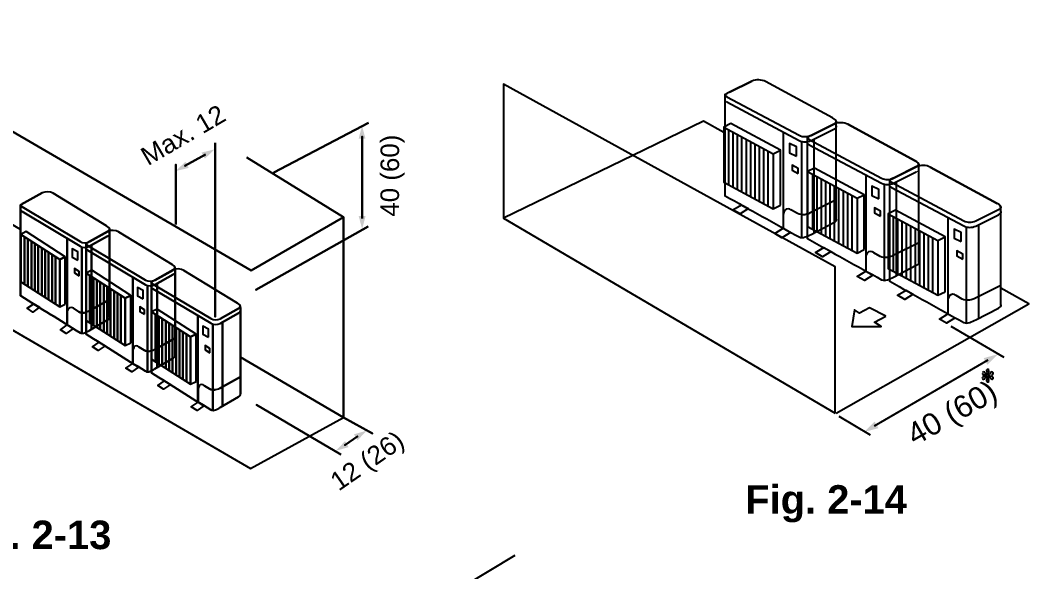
# Model space of a CAD drawing. Header units: inches. Extents: x -22 to 145, y -20 to 61.
# Drawn here: x 57.702 to 61.215, y 21.062 to 22.986 of the extents above; entities that cross this region are included whole.
import ezdxf

# ---------------------------------------------------------------- set-up
doc = ezdxf.new("R2010")
doc.units = ezdxf.units.IN
doc.header["$MEASUREMENT"] = 0
for name, color, linetype in [('M-DET-MEDIUM', 3, 'Continuous'), ('M-DET-THIN', 9, 'Continuous'), ('M-DET-TXT', 2, 'Continuous'), ('M-DET-WIDE', 255, 'Continuous')]:
    doc.layers.add(name, color=color, linetype=linetype)
doc.layers.add('PDF_Geometry', color=7, linetype='Continuous', true_color=0x231f20)
doc.layers.add('PDF_Solid Fills', color=7, linetype='Continuous', true_color=0xffffff)
doc.styles.add('PDF Arial', font='arial.ttf')
doc.styles.add('PDF Arial Bold', font='arialbd.ttf')

msp = doc.modelspace()

# ---------------------------------------------------------------- hatches: boundary and pattern name
at = {"layer": 'M-DET-TXT'}
h = msp.add_hatch(color=256, dxfattribs=at)
h.paths.add_polyline_path([(61.08404, 21.74988, 0.0186594), (61.08536, 21.74999)], flags=0)
h.paths.add_polyline_path([(61.073, 21.74774), (61.073, 21.74837)], flags=0)
h.paths.add_polyline_path([(61.07175, 21.74859), (61.07175, 21.74774)], flags=0)
h.paths.add_polyline_path([(61.05442, 21.7581, 0.2163967), (61.05317, 21.75521)], flags=0)
h.paths.add_polyline_path([(61.07175, 21.74549), (61.07175, 21.74487)], flags=0)
h.paths.add_polyline_path([(61.073, 21.74459), (61.073, 21.74549)], flags=0)
h.paths.add_polyline_path([(61.08404, 21.74988, 0.1047354), (61.07368, 21.74653)], flags=0)
at = {"layer": 'M-DET-WIDE'}
h = msp.add_hatch(color=256, dxfattribs=at)
h.paths.add_polyline_path([(60.53179, 22.64501), (60.29793, 22.77205)], flags=0)
h.paths.add_polyline_path([(60.25085, 22.77357), (60.17262, 22.73469)], flags=0)
h.paths.add_polyline_path([(60.15794, 22.72659), (60.15661, 22.72659), (60.15661, 22.37369), (60.15751, 22.37369)], flags=0)
h.paths.add_polyline_path([(60.15751, 22.37369, 0.0020641), (60.41558, 22.23013)], flags=0)
h.paths.add_polyline_path([(60.45676, 22.23914), (60.53617, 22.28038)], flags=0)
h = msp.add_hatch(color=256, dxfattribs=at)
h.paths.add_polyline_path([(60.8189, 22.49574), (60.58506, 22.6228)], flags=0)
h.paths.add_polyline_path([(60.53797, 22.62431), (60.45975, 22.58542)], flags=0)
h.paths.add_polyline_path([(60.44507, 22.57732), (60.44374, 22.57732), (60.44374, 22.22442), (60.44464, 22.22442)], flags=0)
h.paths.add_polyline_path([(60.44464, 22.22442, 0.0020641), (60.70271, 22.08087)], flags=0)
h.paths.add_polyline_path([(60.74387, 22.08989), (60.82331, 22.13112)], flags=0)
h = msp.add_hatch(color=256, dxfattribs=at)
h.paths.add_polyline_path([(61.10529, 22.34673), (60.87144, 22.47378)], flags=0)
h.paths.add_polyline_path([(60.82436, 22.47528), (60.74612, 22.43641)], flags=0)
h.paths.add_polyline_path([(60.73146, 22.42831), (60.73012, 22.42831), (60.73012, 22.07541), (60.73101, 22.07541)], flags=0)
h.paths.add_polyline_path([(60.73101, 22.07541, 0.0020641), (60.9891, 21.93185)], flags=0)
h.paths.add_polyline_path([(61.03025, 21.94087), (61.10967, 21.9821)], flags=0)
h = msp.add_hatch(color=256, dxfattribs=at)
h.paths.add_polyline_path([(58.00305, 22.26831), (57.81632, 22.38229)], flags=0)
h.paths.add_polyline_path([(57.77873, 22.38366), (57.71627, 22.34877)], flags=0)
h.paths.add_polyline_path([(57.70455, 22.3415), (57.70348, 22.3415), (57.70348, 22.02486), (57.7042, 22.02486)], flags=0)
h.paths.add_polyline_path([(57.7042, 22.02486, 0.0022083), (57.91027, 21.89607)], flags=0)
h.paths.add_polyline_path([(57.94316, 21.90416), (58.00656, 21.94114)], flags=0)
h = msp.add_hatch(color=256, dxfattribs=at)
h.paths.add_polyline_path([(58.231, 22.13404), (58.04428, 22.24804)], flags=0)
h.paths.add_polyline_path([(58.00668, 22.24941), (57.94421, 22.21452)], flags=0)
h.paths.add_polyline_path([(57.93249, 22.20725), (57.93143, 22.20725), (57.93143, 21.89061), (57.93216, 21.89061)], flags=0)
h.paths.add_polyline_path([(57.93216, 21.89061, 0.0021856), (58.13823, 21.76182)], flags=0)
h.paths.add_polyline_path([(58.1711, 21.76991), (58.23452, 21.80689)], flags=0)
h = msp.add_hatch(color=256, dxfattribs=at)
h.paths.add_polyline_path([(58.45856, 21.99941), (58.27184, 22.11339)], flags=0)
h.paths.add_polyline_path([(58.23424, 22.11475), (58.17178, 22.07986)], flags=0)
h.paths.add_polyline_path([(58.16006, 22.0726), (58.15899, 22.0726), (58.15899, 21.75597), (58.1597, 21.75597)], flags=0)
h.paths.add_polyline_path([(58.1597, 21.75597, 0.0022217), (58.36578, 21.62717)], flags=0)
h.paths.add_polyline_path([(58.39866, 21.63525), (58.46207, 21.67225)], flags=0)
at = {"layer": 'PDF_Solid Fills'}
h = msp.add_hatch(color=256, dxfattribs=at)
h.paths.add_polyline_path([(58.00305, 22.26831), (57.81632, 22.38229)], flags=0)
h.paths.add_polyline_path([(57.77873, 22.38366), (57.71627, 22.34877)], flags=0)
h.paths.add_polyline_path([(57.70455, 22.3415), (57.70348, 22.3415), (57.70348, 22.02486), (57.7042, 22.02486)], flags=0)
h.paths.add_polyline_path([(57.7042, 22.02486, 0.0022083), (57.91027, 21.89607)], flags=0)
h.paths.add_polyline_path([(57.94316, 21.90416), (58.00656, 21.94114)], flags=0)
h = msp.add_hatch(color=256, dxfattribs=at)
h.paths.add_polyline_path([(58.231, 22.13404), (58.04428, 22.24804)], flags=0)
h.paths.add_polyline_path([(58.00668, 22.24941), (57.94421, 22.21452)], flags=0)
h.paths.add_polyline_path([(57.93249, 22.20725), (57.93143, 22.20725), (57.93143, 21.89061), (57.93216, 21.89061)], flags=0)
h.paths.add_polyline_path([(57.93216, 21.89061, 0.0021856), (58.13823, 21.76182)], flags=0)
h.paths.add_polyline_path([(58.1711, 21.76991), (58.23452, 21.80689)], flags=0)
h = msp.add_hatch(color=256, dxfattribs=at)
h.paths.add_polyline_path([(58.45856, 21.99941), (58.27184, 22.11339)], flags=0)
h.paths.add_polyline_path([(58.23424, 22.11475), (58.17178, 22.07986)], flags=0)
h.paths.add_polyline_path([(58.16006, 22.0726), (58.15899, 22.0726), (58.15899, 21.75597), (58.1597, 21.75597)], flags=0)
h.paths.add_polyline_path([(58.1597, 21.75597, 0.0022217), (58.36578, 21.62717)], flags=0)
h.paths.add_polyline_path([(58.39866, 21.63525), (58.46207, 21.67225)], flags=0)

# ---------------------------------------------------------------- linework, layer by layer
at = {"layer": 'M-DET-MEDIUM', "color": 3}
for p, q in [((56.38291, 22.65846), (58.50461, 21.42261)), ((58.50461, 21.42261), (58.82868, 21.60086))]:
    msp.add_line(p, q, dxfattribs=at)
at = {"layer": 'M-DET-MEDIUM'}
for points in [[(58.46888, 21.81044), (58.82868, 21.60086), (58.82868, 22.29936), (58.50674, 22.11289), (57.00781, 22.98597), (58.50674, 22.11289), (58.82868, 22.29936), (58.82868, 21.60086)], [(58.49188, 22.5071), (58.82868, 22.29936)], [(57.85909, 21.996), (57.85909, 22.16121), (57.72306, 22.24866), (57.70363, 22.23893), (57.70363, 22.07374), (57.83966, 21.98629)], [(57.85909, 21.996), (57.85909, 22.16121), (57.72306, 22.24866), (57.70363, 22.23893), (57.70363, 22.07374), (57.83966, 21.98629)], [(57.83966, 21.98629), (57.83966, 22.15149), (57.70363, 22.23893), (57.83966, 22.15149)], [(57.71678, 22.0661), (57.71678, 22.23079)], [(57.72877, 22.05835), (57.72877, 22.22304)], [(57.74078, 22.0506), (57.74078, 22.21531)], [(57.75281, 22.04285), (57.75281, 22.20756)], [(57.76482, 22.0351), (57.76482, 22.19979)], [(57.77682, 22.02735), (57.77682, 22.19206)], [(57.78882, 22.0196), (57.78882, 22.18432)], [(57.80085, 22.01186), (57.80085, 22.17657)], [(57.81285, 22.00413), (57.81285, 22.16882)], [(57.82486, 21.99636), (57.82486, 22.16106)], [(57.85909, 22.16121), (57.83966, 22.15149)], [(58.08705, 21.86128), (58.08705, 22.02649), (57.95102, 22.11393), (57.9316, 22.10422), (57.9316, 21.93903), (58.06761, 21.85157)], [(58.08705, 21.86128), (58.08705, 22.02649), (57.95102, 22.11393), (57.9316, 22.10422), (57.9316, 21.93903), (58.06761, 21.85157)], [(58.06761, 21.85157), (58.06761, 22.01678), (57.9316, 22.10422), (58.06761, 22.01678)], [(57.94473, 21.93138), (57.94473, 22.09609)], [(57.95674, 21.92363), (57.95674, 22.08834)], [(57.96874, 21.91588), (57.96874, 22.08059)], [(57.98078, 21.90813), (57.98078, 22.07284)], [(57.99278, 21.90038), (57.99278, 22.06509)], [(58.00478, 21.89264), (58.00478, 22.05734)], [(58.01678, 21.88489), (58.01678, 22.04961)], [(58.02882, 21.87716), (58.02882, 22.04185)], [(58.04081, 21.86941), (58.04081, 22.0341)], [(58.05282, 21.86166), (58.05282, 22.02635)], [(58.08705, 22.02649), (58.06761, 22.01678)], [(58.31514, 21.72591), (58.31514, 21.89111), (58.1791, 21.97856), (58.15967, 21.96885), (58.15967, 21.80366), (58.2957, 21.71621)], [(58.31514, 21.72591), (58.31514, 21.89111), (58.1791, 21.97856), (58.15967, 21.96885), (58.15967, 21.80366), (58.2957, 21.71621)], [(58.2957, 21.71621), (58.2957, 21.88141), (58.15967, 21.96885), (58.2957, 21.88141)], [(58.17281, 21.796), (58.17281, 21.96071)], [(58.18482, 21.78825), (58.18482, 21.95296)], [(58.19682, 21.7805), (58.19682, 21.94521)], [(58.20884, 21.77275), (58.20884, 21.93746)], [(58.22086, 21.765), (58.22086, 21.92971)], [(58.23286, 21.75727), (58.23286, 21.92196)], [(58.24488, 21.74952), (58.24488, 21.91422)], [(58.25688, 21.74177), (58.25688, 21.90647)], [(58.26889, 21.73403), (58.26889, 21.89872)], [(58.28091, 21.72627), (58.28091, 21.89097)], [(58.31514, 21.89111), (58.2957, 21.88141)]]:
    msp.add_lwpolyline(points, close=True, dxfattribs=at)
at = {"layer": 'M-DET-MEDIUM', "color": 3}
for points in [[(56.76843, 22.8009), (56.70698, 22.8367), (56.38291, 22.65846), (58.50461, 21.42261), (58.82868, 21.60086), (58.46888, 21.81044)], [(60.15239, 22.59405), (60.08171, 22.63376), (59.83633, 22.51431), (59.38576, 22.29499)], [(60.15239, 22.61269), (60.32535, 22.51974), (60.32535, 22.3286)], [(60.16908, 22.60406), (60.16908, 22.41349)], [(60.18435, 22.59581), (60.18435, 22.40526)], [(60.19962, 22.58759), (60.19962, 22.39702)], [(60.2149, 22.57935), (60.2149, 22.38878)], [(60.23018, 22.5711), (60.23018, 22.38055)], [(60.24544, 22.56287), (60.24544, 22.37231)], [(60.26072, 22.55464), (60.26072, 22.36407)], [(60.27599, 22.54642), (60.27599, 22.35585)], [(60.29125, 22.53819), (60.29125, 22.3476)], [(60.30653, 22.52991), (60.30653, 22.33937)], [(60.32533, 22.51976), (60.35006, 22.53217)], [(60.44451, 22.45791), (60.61747, 22.36498), (60.61747, 22.17384)], [(60.46121, 22.44928), (60.46121, 22.25873)], [(60.47647, 22.44105), (60.47647, 22.25049)], [(60.49175, 22.43282), (60.49175, 22.24226)], [(60.50703, 22.42459), (60.50703, 22.23402)], [(60.52231, 22.41634), (60.52231, 22.22578)], [(60.53758, 22.4081), (60.53758, 22.21755)], [(60.55286, 22.39988), (60.55286, 22.20931)], [(60.56812, 22.39164), (60.56812, 22.20109)], [(60.58339, 22.38341), (60.58339, 22.19284)], [(57.70348, 22.25626), (57.53384, 22.35507)], [(60.59864, 22.37514), (60.59864, 22.1846)], [(60.61747, 22.36499), (60.64218, 22.37741)], [(60.72589, 22.31082), (60.89885, 22.21788), (60.89885, 22.02674)], [(60.7426, 22.3022), (60.7426, 22.11163)], [(60.75783, 22.29395), (60.75783, 22.10339)], [(60.77311, 22.28573), (60.77311, 22.09516)], [(60.7884, 22.27749), (60.7884, 22.08692)], [(60.80368, 22.26924), (60.80368, 22.07869)], [(60.81896, 22.26101), (60.81896, 22.07045)], [(60.83422, 22.25278), (60.83422, 22.06221)], [(60.8495, 22.24455), (60.8495, 22.05399)], [(60.86475, 22.23631), (60.86475, 22.04574)], [(60.88003, 22.22805), (60.88003, 22.03751)], [(60.89885, 22.21789), (60.92356, 22.23031)], [(60.54437, 21.61512), (61.21532, 21.99687), (61.11819, 22.05143)], [(59.42498, 21.11892), (59.24961, 21.01371), (59.24961, 20.79145), (58.60383, 20.43583)]]:
    msp.add_lwpolyline(points, dxfattribs=at)
for points in [[(60.54103, 21.61512), (60.54083, 22.12587), (59.38576, 22.76274), (59.38576, 22.29499)], [(60.35006, 22.34102), (60.35006, 22.53217), (60.17708, 22.62509), (60.15239, 22.61269), (60.15239, 22.42155), (60.32533, 22.32859)], [(60.64218, 22.18624), (60.64218, 22.37739), (60.46921, 22.47032), (60.44451, 22.45791), (60.44451, 22.26677), (60.61747, 22.17382)], [(60.92356, 22.03916), (60.92356, 22.23031), (60.7506, 22.32323), (60.72589, 22.31082), (60.72589, 22.11969), (60.89885, 22.02673)]]:
    msp.add_lwpolyline(points, close=True, dxfattribs=at)
at = {"layer": 'M-DET-THIN', "color": 9}
for points in [[(60.16321, 22.7008), (60.41558, 22.56657)], [(60.35986, 22.59687), (60.35986, 22.26212)], [(60.45676, 22.56638), (60.53617, 22.60584)], [(60.42403, 22.56307), (60.42403, 22.22832)], [(60.46642, 22.57082), (60.46642, 22.24574)], [(60.45033, 22.55153), (60.70271, 22.41731)], [(60.74387, 22.41712), (60.82331, 22.45659)], [(60.64699, 22.4476), (60.64699, 22.11285)], [(60.75354, 22.42156), (60.75354, 22.09648)], [(60.71115, 22.41381), (60.71115, 22.07906)], [(60.73671, 22.40252), (60.9891, 22.26831)], [(60.54469, 22.35912), (60.45337, 22.31363)], [(60.93336, 22.29859), (60.93336, 21.96384)], [(61.03025, 22.2681), (61.10967, 22.30757)], [(60.99754, 22.26481), (60.99754, 21.93005)], [(61.03993, 22.27255), (61.03993, 21.94748)], [(60.83181, 22.20985), (60.7405, 22.16437)], [(60.64701, 22.15932), (60.64701, 22.11209)], [(61.11819, 22.06082), (61.02686, 22.01537)], [(60.93337, 22.01031), (60.93337, 21.96309)]]:
    msp.add_lwpolyline(points, dxfattribs=at)
for points in [[(60.40589, 22.51201), (60.40589, 22.5442), (60.38124, 22.55589), (60.38124, 22.5237)], [(60.41172, 22.4513), (60.41172, 22.46871), (60.39106, 22.48032), (60.39106, 22.46291)], [(60.69301, 22.36276), (60.69301, 22.39495), (60.66836, 22.40663), (60.66836, 22.37442)], [(60.69885, 22.30203), (60.69885, 22.31945), (60.67819, 22.33106), (60.67819, 22.31364)], [(60.9794, 22.21374), (60.9794, 22.24592), (60.95474, 22.25762), (60.95474, 22.22542)], [(60.98522, 22.15302), (60.98522, 22.17044), (60.96456, 22.18205), (60.96456, 22.16463)], [(60.71774, 21.95382), (60.6601, 21.98321), (60.62589, 21.96452), (60.60769, 21.97571), (60.59849, 21.91826), (60.70122, 21.91826), (60.67787, 21.9326)]]:
    msp.add_lwpolyline(points, close=True, dxfattribs=at)
at = {"layer": 'M-DET-THIN'}
for points in [[(57.91027, 22.19793), (57.70875, 22.31836)], [(57.86577, 21.92477), (57.86577, 22.22511)], [(58.00656, 22.23317), (57.94316, 22.19775)], [(57.90252, 22.14897), (57.90252, 22.17786), (57.88285, 22.18835), (57.88285, 22.15946)], [(57.90252, 22.14897), (57.90252, 22.17786), (57.88285, 22.18835), (57.88285, 22.15946)], [(57.91702, 21.89445), (57.91702, 22.19479)], [(58.13823, 22.06368), (57.9367, 22.18411)], [(57.95086, 21.91007), (57.95086, 22.20174)], [(57.90718, 22.0945), (57.90718, 22.11013), (57.89068, 22.12054), (57.89068, 22.10492)], [(57.90718, 22.0945), (57.90718, 22.11013), (57.89068, 22.12054), (57.89068, 22.10492)], [(58.09373, 21.7905), (58.09373, 22.09085)], [(58.23452, 22.09892), (58.1711, 22.0635)], [(58.17882, 21.77584), (58.17882, 22.06749)], [(58.13048, 22.01472), (58.13048, 22.04361), (58.1108, 22.0541), (58.1108, 22.02521)], [(58.13048, 22.01472), (58.13048, 22.04361), (58.1108, 22.0541), (58.1108, 22.02521)], [(58.14498, 21.76021), (58.14498, 22.06054)], [(58.36578, 21.92903), (58.16427, 22.04946)], [(57.94045, 21.97099), (58.01336, 22.01178)], [(57.88836, 21.98017), (57.90573, 21.96906)], [(58.13513, 21.96025), (58.13513, 21.97588), (58.11863, 21.98629), (58.11863, 21.97067)], [(58.46207, 21.96427), (58.39866, 21.92886)], [(58.32128, 21.95562), (58.32128, 21.65586)], [(58.37253, 21.62554), (58.37253, 21.92589)], [(58.40638, 21.64117), (58.40638, 21.93284)], [(58.35803, 21.88007), (58.35803, 21.90897), (58.33836, 21.91945), (58.33836, 21.89056)], [(58.35803, 21.88007), (58.35803, 21.90897), (58.33836, 21.91945), (58.33836, 21.89056)], [(58.16841, 21.83674), (58.24132, 21.87753)], [(58.11632, 21.84591), (58.13368, 21.83481)], [(58.3627, 21.8256), (58.3627, 21.84122), (58.3462, 21.85164), (58.3462, 21.83602)], [(58.39596, 21.7021), (58.46888, 21.74289)], [(58.32131, 21.65517), (58.32131, 21.69757)], [(58.34388, 21.71127), (58.36124, 21.70017)]]:
    msp.add_lwpolyline(points, close=True, dxfattribs=at)
at = {"layer": 'M-DET-THIN', "color": 9}
for points in [[(60.43489, 22.30763, -0.131314), (60.4099, 22.31149), (60.38814, 22.32385)], [(60.72203, 22.15837, -0.1311767), (60.69703, 22.16223), (60.67528, 22.1746)], [(61.00839, 22.00934, -0.1304766), (60.9834, 22.01321), (60.96165, 22.02559)]]:
    msp.add_lwpolyline(points, format="xyb", dxfattribs=at)
at = {"layer": 'M-DET-THIN'}
for points in [[(57.90573, 21.96906, 0.1446602), (57.9257, 21.96559, -0.1446602)], [(58.13368, 21.83481, 0.1452455), (58.15366, 21.83134, -0.1452455)], [(58.36124, 21.70017, 0.1452455), (58.38121, 21.6967, -0.1452455)]]:
    msp.add_lwpolyline(points, format="xyb", close=True, dxfattribs=at)
at = {"layer": 'M-DET-THIN', "color": 9}
for points in [[(60.53617, 22.60584), (60.54417, 22.60937), (60.54758, 22.61385), (60.54469, 22.61831)], [(60.41558, 22.56657), (60.42811, 22.55985), (60.44339, 22.56051), (60.45676, 22.56638)], [(60.44464, 22.55603), (60.44539, 22.5547), (60.44719, 22.55321), (60.45033, 22.55153)], [(60.70271, 22.41731), (60.71524, 22.41059), (60.7305, 22.41124), (60.74387, 22.41712)], [(60.73101, 22.40703), (60.73176, 22.40569), (60.73358, 22.4042), (60.73671, 22.40252)], [(60.36968, 22.32696), (60.36136, 22.32327), (60.35987, 22.30859), (60.35987, 22.30859)], [(60.38814, 22.32385), (60.38814, 22.32385), (60.38054, 22.33181), (60.36968, 22.32696)], [(60.45337, 22.31363), (60.45337, 22.31363), (60.44358, 22.30859), (60.43489, 22.30763)], [(61.10967, 22.30757), (61.11768, 22.3111), (61.12108, 22.31557), (61.11819, 22.32003)], [(60.9891, 22.26831), (61.00162, 22.26159), (61.01689, 22.26223), (61.03025, 22.2681)], [(60.65681, 22.1777), (60.64849, 22.17401), (60.64701, 22.15932), (60.64701, 22.15932)], [(60.67528, 22.1746), (60.67528, 22.1746), (60.66767, 22.18255), (60.65681, 22.1777)], [(60.7405, 22.16437), (60.7405, 22.16437), (60.73072, 22.15932), (60.72203, 22.15837)], [(60.96165, 22.02559), (60.96165, 22.02559), (60.95406, 22.03353), (60.94317, 22.02869)], [(60.94317, 22.02869), (60.93487, 22.02501), (60.93337, 22.01031), (60.93337, 22.01031)], [(61.02686, 22.01537), (61.02686, 22.01537), (61.0171, 22.01031), (61.00839, 22.00934)]]:
    msp.add_open_spline(points, degree=3, dxfattribs=at)
at = {"layer": 'M-DET-THIN'}
for points in [[(57.7042, 22.32241), (57.70478, 22.3212), (57.70624, 22.31986), (57.70875, 22.31836)], [(57.7042, 22.32241), (57.70478, 22.3212), (57.70624, 22.31986), (57.70875, 22.31836)], [(58.00656, 22.23317), (58.01295, 22.23632), (58.01567, 22.24035), (58.01336, 22.24435)], [(57.91027, 22.19793), (57.92028, 22.19191), (57.93248, 22.19247), (57.94316, 22.19775)], [(57.93216, 22.18816), (57.93275, 22.18693), (57.9342, 22.18561), (57.9367, 22.18411)], [(58.23452, 22.09892), (58.24089, 22.10207), (58.24363, 22.1061), (58.24132, 22.1101)], [(58.23452, 22.09892), (58.24089, 22.10207), (58.24363, 22.1061), (58.24132, 22.1101)], [(58.13823, 22.06368), (58.14823, 22.05766), (58.16043, 22.05822), (58.1711, 22.0635)], [(58.1597, 22.0535), (58.1603, 22.05229), (58.16175, 22.05097), (58.16427, 22.04946)], [(57.87361, 21.98295), (57.86698, 21.97963), (57.8658, 21.96646), (57.8658, 21.96646)], [(57.88836, 21.98017), (57.88836, 21.98017), (57.8823, 21.98729), (57.87361, 21.98295)], [(57.88836, 21.98017), (57.88836, 21.98017), (57.8823, 21.98729), (57.87361, 21.98295)], [(57.94045, 21.97099), (57.94045, 21.97099), (57.93264, 21.96646), (57.9257, 21.96559)], [(58.46207, 21.96427), (58.46846, 21.96743), (58.47118, 21.97145), (58.46888, 21.97546)], [(58.36578, 21.92903), (58.3758, 21.923), (58.38798, 21.92357), (58.39866, 21.92886)], [(58.36578, 21.92903), (58.3758, 21.923), (58.38798, 21.92357), (58.39866, 21.92886)], [(58.10157, 21.8487), (58.09492, 21.84538), (58.09375, 21.83221), (58.09375, 21.83221)], [(58.10157, 21.8487), (58.09492, 21.84538), (58.09375, 21.83221), (58.09375, 21.83221)], [(58.11632, 21.84591), (58.11632, 21.84591), (58.11025, 21.85304), (58.10157, 21.8487)], [(58.11632, 21.84591), (58.11632, 21.84591), (58.11025, 21.85304), (58.10157, 21.8487)], [(58.16841, 21.83674), (58.16841, 21.83674), (58.1606, 21.83221), (58.15366, 21.83134)], [(58.32913, 21.71406), (58.32249, 21.71074), (58.32131, 21.69757), (58.32131, 21.69757)], [(58.32913, 21.71406), (58.32249, 21.71074), (58.32131, 21.69757), (58.32131, 21.69757)], [(58.34388, 21.71127), (58.34388, 21.71127), (58.33781, 21.71841), (58.32913, 21.71406)], [(58.39596, 21.7021), (58.39596, 21.7021), (58.38816, 21.69757), (58.38121, 21.6967)], [(58.39596, 21.7021), (58.39596, 21.7021), (58.38816, 21.69757), (58.38121, 21.6967)]]:
    msp.add_open_spline(points, degree=3, dxfattribs=at)
at = {"layer": 'M-DET-TXT'}
for points in [[(58.91491, 22.62804), (58.58563, 22.45502)], [(58.38077, 22.55832), (58.38077, 21.95154)], [(58.89291, 22.29471), (58.89291, 22.5806)], [(58.34692, 22.51752), (58.27574, 22.47759)], [(58.24449, 22.27304), (58.24449, 22.48279)], [(58.91374, 22.26693), (58.52313, 22.04529)], [(58.81827, 21.47181), (58.52545, 21.64484)], [(58.82868, 21.60086), (58.92938, 21.54443)], [(58.87785, 21.53567), (58.83271, 21.50354)]]:
    msp.add_lwpolyline(points, close=True, dxfattribs=at)
for points in [[(61.12901, 21.80999), (60.94496, 21.91826)], [(61.07237, 21.80037), (60.67679, 21.5706)], [(60.66346, 21.53932), (60.55519, 21.60428)]]:
    msp.add_lwpolyline(points, dxfattribs=at)
for points in [[(61.05317, 21.75521), (61.05317, 21.75402), (61.05361, 21.75299), (61.05447, 21.75212)], [(61.05746, 21.75928), (61.05626, 21.75928), (61.05525, 21.75889), (61.05442, 21.7581)], [(61.05447, 21.75212), (61.05533, 21.75126), (61.05658, 21.75062), (61.05824, 21.7502)], [(61.06401, 21.75457), (61.06143, 21.7577), (61.05924, 21.75928), (61.05746, 21.75928)], [(61.05824, 21.7502), (61.05868, 21.75009), (61.05949, 21.74999), (61.0606, 21.74988)], [(61.0606, 21.74988), (61.06469, 21.74937), (61.06817, 21.74824), (61.07097, 21.74653)], [(61.07175, 21.74774), (61.06919, 21.74913), (61.06661, 21.75141), (61.06401, 21.75457)], [(61.06925, 21.76673), (61.06846, 21.7658), (61.06808, 21.76459), (61.06808, 21.76307)], [(61.06808, 21.76307), (61.06808, 21.76214), (61.06869, 21.76012), (61.06992, 21.75705)], [(61.07237, 21.7681), (61.07108, 21.7681), (61.07006, 21.76764), (61.06925, 21.76673)], [(61.06992, 21.75705), (61.07114, 21.75395), (61.07175, 21.75113), (61.07175, 21.74859)], [(61.07544, 21.7668), (61.07461, 21.76769), (61.0736, 21.7681), (61.07237, 21.7681)], [(61.073, 21.74837), (61.073, 21.7511), (61.07361, 21.75402), (61.07483, 21.75716)], [(61.08057, 21.75445), (61.07797, 21.75123), (61.07544, 21.74899), (61.073, 21.74774)], [(61.07483, 21.75716), (61.07607, 21.76027), (61.07668, 21.76235), (61.07668, 21.76341)], [(61.07668, 21.76341), (61.07668, 21.76481), (61.07625, 21.76594), (61.07544, 21.7668)], [(61.08762, 21.75928), (61.08553, 21.75928), (61.08317, 21.75767), (61.08057, 21.75445)], [(61.08536, 21.74999), (61.08728, 21.7503), (61.08879, 21.75089), (61.08993, 21.7518)], [(61.09049, 21.7581), (61.08976, 21.75889), (61.08879, 21.75928), (61.08762, 21.75928)], [(61.08993, 21.7518), (61.09103, 21.75269), (61.0916, 21.75374), (61.0916, 21.75501)], [(61.0916, 21.75501), (61.0916, 21.75628), (61.09124, 21.75732), (61.09049, 21.7581)], [(61.05454, 21.74114), (61.05362, 21.74024), (61.05317, 21.73917), (61.05317, 21.73789)], [(61.05317, 21.73789), (61.05317, 21.73673), (61.05353, 21.73577), (61.05429, 21.73501)], [(61.05429, 21.73501), (61.05504, 21.73426), (61.056, 21.73385), (61.05712, 21.73385)], [(61.05844, 21.74305), (61.05678, 21.74266), (61.05547, 21.74203), (61.05454, 21.74114)], [(61.05712, 21.73385), (61.05924, 21.73385), (61.06157, 21.73548), (61.06417, 21.73873)], [(61.06017, 21.74326), (61.05933, 21.74319), (61.05878, 21.74312), (61.05844, 21.74305)], [(61.07097, 21.74653), (61.06779, 21.74469), (61.06419, 21.7436), (61.06017, 21.74326)], [(61.06417, 21.73873), (61.06678, 21.74194), (61.06931, 21.74421), (61.07175, 21.74549)], [(61.06986, 21.73606), (61.0686, 21.73289), (61.06797, 21.73078), (61.06797, 21.72974)], [(61.06797, 21.72974), (61.06797, 21.72834), (61.06839, 21.72721), (61.06918, 21.72634)], [(61.06918, 21.72634), (61.06999, 21.72545), (61.071, 21.72502), (61.07226, 21.72502)], [(61.07175, 21.74487), (61.07175, 21.74214), (61.07112, 21.7392), (61.06986, 21.73606)], [(61.07226, 21.72502), (61.07362, 21.72502), (61.07471, 21.72549), (61.07549, 21.72646)], [(61.073, 21.74549), (61.07554, 21.7441), (61.07812, 21.74182), (61.08072, 21.73863)], [(61.07483, 21.7361), (61.07361, 21.73916), (61.073, 21.74198), (61.073, 21.74459)], [(61.08404, 21.74326), (61.07992, 21.74371), (61.07649, 21.74481), (61.07368, 21.74653)], [(61.07668, 21.73037), (61.07668, 21.73113), (61.07607, 21.73305), (61.07483, 21.7361)], [(61.07549, 21.72646), (61.07628, 21.72742), (61.07668, 21.72873), (61.07668, 21.73037)], [(61.08072, 21.73863), (61.08332, 21.73545), (61.08553, 21.73385), (61.08729, 21.73385)], [(61.08651, 21.74295), (61.08606, 21.74305), (61.08524, 21.74316), (61.08404, 21.74326)], [(61.09022, 21.74096), (61.08933, 21.74187), (61.0881, 21.74253), (61.08651, 21.74295)], [(61.08729, 21.73385), (61.08849, 21.73385), (61.0895, 21.73426), (61.09033, 21.73503)], [(61.0916, 21.73789), (61.0916, 21.73902), (61.09115, 21.74005), (61.09022, 21.74096)], [(61.09033, 21.73503), (61.09118, 21.73581), (61.0916, 21.73677), (61.0916, 21.73789)]]:
    msp.add_open_spline(points, degree=3, dxfattribs=at)
for points in [[(58.90488, 22.57234), (58.89278, 22.61752), (58.88067, 22.57234)], [(58.90488, 22.57234), (58.89278, 22.61752), (58.88067, 22.57234)], [(58.34539, 22.50314), (58.37923, 22.53542), (58.3338, 22.52439)], [(58.34539, 22.50314), (58.37923, 22.53542), (58.3338, 22.52439)], [(58.27727, 22.49197), (58.24343, 22.4597), (58.28888, 22.47074)], [(58.27727, 22.49197), (58.24343, 22.4597), (58.28888, 22.47074)], [(58.88096, 22.30297), (58.89306, 22.25781), (58.90517, 22.30297)], [(58.88096, 22.30297), (58.89306, 22.25781), (58.90517, 22.30297)], [(61.07099, 21.78438), (61.10737, 21.82081), (61.05792, 21.80771)], [(60.67819, 21.58657), (60.64182, 21.55013), (60.69128, 21.56326)], [(58.87699, 21.5212), (58.90946, 21.55482), (58.8645, 21.54195)], [(58.87699, 21.5212), (58.90946, 21.55482), (58.8645, 21.54195)], [(58.83359, 21.51802), (58.8011, 21.48436), (58.84605, 21.49727)], [(58.83359, 21.51802), (58.8011, 21.48436), (58.84605, 21.49727)]]:
    msp.add_solid(points, dxfattribs=at)
at = {"layer": 'M-DET-WIDE'}
for points in [[(60.25085, 22.77357), (60.17262, 22.73469)], [(60.25085, 22.77356), (60.17262, 22.73469), (60.25085, 22.77357)], [(60.53178, 22.64501), (60.29792, 22.77205)], [(60.53179, 22.64501), (60.29793, 22.77205)], [(60.53179, 22.64501), (60.29793, 22.77205)], [(60.16321, 22.71878), (60.41558, 22.58456)], [(60.54469, 22.29285), (60.54469, 22.62831)], [(60.54469, 22.61831), (60.54469, 22.62831)], [(60.45675, 22.58437), (60.53618, 22.62382)], [(60.53797, 22.62431), (60.45975, 22.58542)], [(60.8189, 22.49574), (60.58506, 22.6228)], [(60.58506, 22.6228), (60.8189, 22.49574), (60.58506, 22.62278)], [(60.45033, 22.56952), (60.70271, 22.4353)], [(60.74387, 22.4351), (60.82332, 22.47456)], [(60.82436, 22.47528), (60.74612, 22.43641)], [(60.82436, 22.47528), (60.74612, 22.43641)], [(60.82435, 22.4753), (60.74614, 22.43641)], [(60.83181, 22.14359), (60.83181, 22.47905)], [(60.83181, 22.46906), (60.83181, 22.47905)], [(61.10529, 22.34673), (60.87144, 22.47378)], [(61.10528, 22.34673), (60.87144, 22.47378), (61.10529, 22.34673)], [(60.73671, 22.42051), (60.9891, 22.2863)], [(61.03025, 22.28609), (61.10968, 22.32556)], [(61.11819, 21.99457), (61.11819, 22.33005)], [(61.11819, 22.32003), (61.11819, 22.33005)], [(60.45676, 22.23914), (60.53617, 22.28038)], [(60.74387, 22.08989), (60.82331, 22.13112)], [(61.03025, 21.94087), (61.10967, 21.9821)]]:
    msp.add_lwpolyline(points, dxfattribs=at)
for points in [[(60.15794, 22.72659), (60.15661, 22.72659), (60.15661, 22.37369), (60.15751, 22.37369, 0.0020641), (60.41558, 22.23013)], [(60.44507, 22.57732), (60.44374, 22.57732), (60.44374, 22.22442), (60.44464, 22.22442, 0.0020641), (60.70271, 22.08087)], [(60.73146, 22.42831), (60.73012, 22.42831), (60.73012, 22.07541), (60.73101, 22.07541, 0.0020641), (60.9891, 21.93185)]]:
    msp.add_lwpolyline(points, format="xyb", dxfattribs=at)
for points in [[(60.45975, 22.58542), (60.53797, 22.62431)], [(57.71627, 22.34877), (57.77873, 22.38366)], [(57.81632, 22.38229), (58.00305, 22.26829), (57.81632, 22.38229), (58.00305, 22.26831)], [(57.7042, 22.02486), (57.70348, 22.02486), (57.70348, 22.3415), (57.70455, 22.3415), (57.70348, 22.3415), (57.70348, 22.02486)], [(57.7042, 22.32241), (57.70348, 22.32241), (57.70348, 22.3415), (57.70455, 22.3415), (57.70348, 22.3415), (57.70348, 22.32241)], [(57.91027, 22.21407), (57.70875, 22.3345)], [(60.23922, 22.32895), (60.20987, 22.31056), (60.18486, 22.32507), (60.21422, 22.34249)], [(57.94421, 22.21452), (58.00668, 22.24941)], [(58.01336, 22.25332), (58.01336, 21.95234)], [(58.01336, 22.25332), (58.01336, 22.24435)], [(58.04428, 22.24804), (58.231, 22.13404)], [(60.38489, 22.24574), (60.35554, 22.22737), (60.33053, 22.24188), (60.35987, 22.26026)], [(57.93216, 21.89061), (57.93143, 21.89061), (57.93143, 22.20725), (57.93249, 22.20725), (57.93143, 22.20725), (57.93143, 21.89061)], [(58.13823, 22.07982), (57.9367, 22.20024)], [(60.52635, 22.17969), (60.497, 22.16131), (60.472, 22.17582), (60.50135, 22.19323)], [(58.17178, 22.07986), (58.23424, 22.11475)], [(58.24132, 22.11907), (58.24132, 21.81809)], [(58.24132, 22.11907), (58.24132, 22.1101)], [(58.27184, 22.11339), (58.45856, 21.99941)], [(60.67203, 22.09648), (60.64265, 22.0781), (60.61767, 22.09262), (60.64701, 22.11099)], [(58.36578, 21.94517), (58.16427, 22.0656)], [(60.81272, 22.03067), (60.78337, 22.0123), (60.75837, 22.02681), (60.78772, 22.04423)], [(57.76945, 21.98472), (57.746, 21.96824), (57.72605, 21.98125), (57.74948, 21.99688)], [(57.76945, 21.98472), (57.746, 21.96824), (57.72605, 21.98125), (57.74948, 21.99688)], [(58.46207, 21.98041), (58.39866, 21.94499)], [(58.46888, 21.98443), (58.46888, 21.68343)], [(58.46888, 21.98443), (58.46888, 21.97546)], [(60.95839, 21.94748), (60.92904, 21.92907), (60.90403, 21.9436), (60.93337, 21.96198)], [(58.00656, 21.94114), (57.94316, 21.90416)], [(57.88577, 21.91007), (57.86232, 21.89359), (57.84236, 21.9066), (57.8658, 21.9231)], [(57.88577, 21.91007), (57.86232, 21.89359), (57.84236, 21.9066), (57.8658, 21.9231)], [(57.99741, 21.85047), (57.97396, 21.83399), (57.954, 21.847), (57.97743, 21.86263)], [(57.99741, 21.85047), (57.97396, 21.83399), (57.954, 21.847), (57.97743, 21.86263)], [(58.11373, 21.77584), (58.09028, 21.75934), (58.07032, 21.77236), (58.09375, 21.78885)], [(58.11373, 21.77584), (58.09028, 21.75934), (58.07032, 21.77236), (58.09375, 21.78885)], [(58.23452, 21.80689), (58.1711, 21.76991)], [(58.22496, 21.71582), (58.20152, 21.69934), (58.18156, 21.71235), (58.20499, 21.72797)], [(58.22496, 21.71582), (58.20152, 21.69934), (58.18156, 21.71235), (58.20499, 21.72797)], [(58.34128, 21.64117), (58.31784, 21.62468), (58.29788, 21.6377), (58.32131, 21.6542)], [(58.34128, 21.64117), (58.31784, 21.62468), (58.29788, 21.6377), (58.32131, 21.6542)], [(58.46207, 21.67225), (58.39866, 21.63525)]]:
    msp.add_lwpolyline(points, close=True, dxfattribs=at)
for points in [[(57.7042, 22.02486, 0.0022083), (57.91027, 21.89607, -0.0022083)], [(57.93216, 21.89061, 0.0021856), (58.13823, 21.76182, -0.0021856)], [(58.1597, 21.75597, 0.0022217), (58.36578, 21.62717, -0.0022217)]]:
    msp.add_lwpolyline(points, format="xyb", close=True, dxfattribs=at)
for points in [[(60.29793, 22.77205), (60.2854, 22.77877), (60.26421, 22.77946), (60.25085, 22.77357)], [(60.29793, 22.77205), (60.2854, 22.77877), (60.26421, 22.77946), (60.25085, 22.77357)], [(60.29792, 22.77205), (60.2854, 22.77877), (60.26422, 22.77946), (60.25085, 22.77356)], [(60.29793, 22.77205), (60.2854, 22.77877), (60.26421, 22.77946), (60.25085, 22.77357)], [(60.17262, 22.73469), (60.15926, 22.72878), (60.15068, 22.72551), (60.16321, 22.71878)], [(60.17262, 22.73469), (60.16551, 22.73155), (60.15987, 22.72914), (60.15794, 22.72659)], [(60.17262, 22.73469), (60.16551, 22.73155), (60.15987, 22.72914), (60.15794, 22.72659)], [(60.17262, 22.73469), (60.16551, 22.73155), (60.15987, 22.72914), (60.15794, 22.72659)], [(60.53618, 22.62382), (60.54953, 22.62973), (60.54431, 22.63828), (60.53178, 22.64501)], [(60.54469, 22.62831), (60.54881, 22.6336), (60.5414, 22.63984), (60.53179, 22.64501)], [(60.54469, 22.62831), (60.54881, 22.6336), (60.5414, 22.63984), (60.53179, 22.64501)], [(60.54469, 22.62831), (60.54881, 22.6336), (60.5414, 22.63984), (60.53179, 22.64501)], [(60.58506, 22.6228), (60.57251, 22.62952), (60.55135, 22.6302), (60.53797, 22.62431)], [(60.58506, 22.6228), (60.57251, 22.62952), (60.55135, 22.6302), (60.53797, 22.62431)], [(60.58506, 22.62278), (60.57253, 22.62951), (60.55133, 22.6302), (60.53797, 22.62431)], [(60.58506, 22.6228), (60.57251, 22.62952), (60.55135, 22.6302), (60.53797, 22.62431)], [(60.41558, 22.58456), (60.42811, 22.57784), (60.44339, 22.57848), (60.45675, 22.58437)], [(60.45975, 22.58542), (60.44637, 22.57953), (60.43781, 22.57624), (60.45033, 22.56952)], [(60.45975, 22.58542), (60.45265, 22.5823), (60.44701, 22.57991), (60.44507, 22.57732)], [(60.45975, 22.58542), (60.45265, 22.5823), (60.44701, 22.57991), (60.44507, 22.57732)], [(60.45975, 22.58542), (60.45265, 22.5823), (60.44701, 22.57991), (60.44507, 22.57732)], [(60.83181, 22.47905), (60.83593, 22.48434), (60.82853, 22.49057), (60.8189, 22.49574)], [(60.83181, 22.47905), (60.83593, 22.48434), (60.82853, 22.49057), (60.8189, 22.49574)], [(60.82332, 22.47456), (60.83667, 22.48046), (60.83144, 22.48902), (60.8189, 22.49574)], [(60.83181, 22.47905), (60.83593, 22.48434), (60.82853, 22.49057), (60.8189, 22.49574)], [(60.87144, 22.47378), (60.85892, 22.48051), (60.83772, 22.48117), (60.82435, 22.4753)], [(60.87144, 22.47378), (60.8589, 22.48049), (60.83772, 22.48119), (60.82436, 22.47528)], [(60.87144, 22.47378), (60.8589, 22.48049), (60.83772, 22.48119), (60.82436, 22.47528)], [(60.87144, 22.47378), (60.8589, 22.48049), (60.83772, 22.48119), (60.82436, 22.47528)], [(60.70271, 22.4353), (60.71524, 22.42857), (60.7305, 22.42921), (60.74387, 22.4351)], [(60.74614, 22.43641), (60.73276, 22.43051), (60.72418, 22.42723), (60.73671, 22.42051)], [(60.74612, 22.43641), (60.73901, 22.43327), (60.73339, 22.43088), (60.73146, 22.42831)], [(60.74612, 22.43641), (60.73901, 22.43327), (60.73339, 22.43088), (60.73146, 22.42831)], [(60.74612, 22.43641), (60.73901, 22.43327), (60.73339, 22.43088), (60.73146, 22.42831)], [(57.81632, 22.38229), (57.80632, 22.38832), (57.78939, 22.38893), (57.77873, 22.38366)], [(57.71627, 22.34877), (57.70559, 22.34349), (57.69874, 22.34052), (57.70875, 22.3345)], [(57.71627, 22.34877), (57.71059, 22.34596), (57.70609, 22.34381), (57.70455, 22.3415)], [(61.10968, 22.32556), (61.12306, 22.33145), (61.11781, 22.34001), (61.10528, 22.34673)], [(61.11819, 22.33005), (61.12231, 22.33532), (61.11489, 22.34156), (61.10529, 22.34673)], [(61.11819, 22.33005), (61.12231, 22.33532), (61.11489, 22.34156), (61.10529, 22.34673)], [(61.11819, 22.33005), (61.12231, 22.33532), (61.11489, 22.34156), (61.10529, 22.34673)], [(60.53617, 22.28038), (60.54417, 22.28389), (60.54758, 22.28838), (60.54469, 22.29285)], [(60.9891, 22.2863), (61.00162, 22.27957), (61.01689, 22.28021), (61.03025, 22.28609)], [(58.01336, 22.25332), (58.01664, 22.25807), (58.01074, 22.26367), (58.00305, 22.26831)], [(58.01336, 22.25332), (58.01664, 22.25807), (58.01074, 22.26367), (58.00305, 22.26831)], [(58.01336, 22.25332), (58.01664, 22.25807), (58.01074, 22.26367), (58.00305, 22.26831)], [(58.01336, 22.25332), (58.01664, 22.25807), (58.01074, 22.26367), (58.00305, 22.26831)], [(58.00656, 22.24931), (58.01724, 22.25459), (58.01306, 22.26228), (58.00305, 22.26829)], [(58.00656, 22.24931), (58.01724, 22.25459), (58.01306, 22.26228), (58.00305, 22.26829)], [(58.04428, 22.24804), (58.03427, 22.25407), (58.01734, 22.25468), (58.00668, 22.24941)], [(57.91027, 22.21407), (57.92028, 22.20804), (57.93246, 22.20861), (57.94316, 22.21389)], [(57.94421, 22.21452), (57.93355, 22.20922), (57.92668, 22.20627), (57.9367, 22.20024)], [(57.94421, 22.21452), (57.93855, 22.21171), (57.93403, 22.20956), (57.93249, 22.20725)], [(60.41558, 22.23013), (60.42811, 22.22342), (60.44339, 22.23327), (60.45676, 22.23914)], [(60.41558, 22.23013), (60.42811, 22.22342), (60.44339, 22.23327), (60.45676, 22.23914)], [(60.82331, 22.13112), (60.83129, 22.13463), (60.83469, 22.13912), (60.83181, 22.14359)], [(58.23452, 22.11506), (58.24518, 22.12034), (58.241, 22.12802), (58.231, 22.13404)], [(58.24132, 22.11907), (58.2446, 22.12382), (58.2387, 22.12942), (58.231, 22.13404)], [(58.27184, 22.11339), (58.26182, 22.11942), (58.24491, 22.12004), (58.23424, 22.11475)], [(58.13823, 22.07982), (58.14823, 22.07379), (58.16042, 22.07436), (58.1711, 22.07964)], [(58.17178, 22.07986), (58.1611, 22.07459), (58.15425, 22.07163), (58.16427, 22.0656)], [(58.17178, 22.07986), (58.1661, 22.07706), (58.1616, 22.07491), (58.16006, 22.0726)], [(60.70271, 22.08087), (60.71524, 22.07416), (60.7305, 22.08401), (60.74387, 22.08989)], [(58.46207, 21.98041), (58.47274, 21.98568), (58.46857, 21.99338), (58.45856, 21.99941)], [(58.46888, 21.98443), (58.47214, 21.98917), (58.46625, 21.99477), (58.45856, 21.99941)], [(58.46888, 21.98443), (58.47214, 21.98917), (58.46625, 21.99477), (58.45856, 21.99941)], [(58.46207, 21.98041), (58.47274, 21.98568), (58.46857, 21.99338), (58.45856, 21.99941)], [(58.46888, 21.98443), (58.47214, 21.98917), (58.46625, 21.99477), (58.45856, 21.99941)], [(61.10967, 21.9821), (61.11768, 21.98562), (61.12108, 21.9901), (61.11819, 21.99457)], [(61.10967, 21.9821), (61.11768, 21.98562), (61.12108, 21.9901), (61.11819, 21.99457)], [(58.00656, 21.94114), (58.01295, 21.94429), (58.01567, 21.94832), (58.01336, 21.95234)], [(58.00656, 21.94114), (58.01295, 21.94429), (58.01567, 21.94832), (58.01336, 21.95234)], [(58.00656, 21.94114), (58.01295, 21.94429), (58.01567, 21.94832), (58.01336, 21.95234)], [(58.00656, 21.94114), (58.01295, 21.94429), (58.01567, 21.94832), (58.01336, 21.95234)], [(58.36578, 21.94517), (58.3758, 21.93914), (58.38798, 21.93971), (58.39866, 21.94499)], [(60.9891, 21.93185), (61.00162, 21.92516), (61.01689, 21.93499), (61.03025, 21.94087)], [(60.9891, 21.93185), (61.00162, 21.92516), (61.01689, 21.93499), (61.03025, 21.94087)], [(57.91027, 21.89607), (57.92028, 21.89004), (57.93248, 21.89888), (57.94316, 21.90416)], [(57.91027, 21.89607), (57.92028, 21.89004), (57.93248, 21.89888), (57.94316, 21.90416)], [(57.91027, 21.89607), (57.92028, 21.89004), (57.93248, 21.89888), (57.94316, 21.90416)], [(57.91027, 21.89607), (57.92028, 21.89004), (57.93248, 21.89888), (57.94316, 21.90416)], [(58.23452, 21.80689), (58.24089, 21.81004), (58.24363, 21.81407), (58.24132, 21.81809)], [(58.13823, 21.76182), (58.14823, 21.75578), (58.16043, 21.76463), (58.1711, 21.76991)], [(58.46207, 21.67225), (58.46846, 21.67541), (58.47118, 21.67942), (58.46888, 21.68343)], [(58.36578, 21.62717), (58.3758, 21.62116), (58.38798, 21.62997), (58.39866, 21.63525)]]:
    msp.add_open_spline(points, degree=3, dxfattribs=at)
at = {"layer": 'PDF_Geometry', "color": 55, "lineweight": 13, "true_color": 0x999b37}
for points in [[(60.15794, 22.72659), (60.15661, 22.72659), (60.15661, 22.7053), (60.15751, 22.7053)], [(60.44507, 22.57732), (60.44374, 22.57732), (60.44374, 22.55603), (60.44464, 22.55603)], [(60.73146, 22.42831), (60.73012, 22.42831), (60.73012, 22.40703), (60.73101, 22.40703)], [(60.35987, 22.30859), (60.35987, 22.26135)]]:
    msp.add_lwpolyline(points, dxfattribs=at)
at = {"layer": 'PDF_Geometry'}
for points in [[(57.71627, 22.34877), (57.77873, 22.38366)], [(57.71627, 22.34877), (57.77873, 22.38366)], [(57.81632, 22.38229), (58.00305, 22.26831)], [(58.00656, 22.24931), (57.94316, 22.21389)], [(57.94421, 22.21452), (58.00668, 22.24941)], [(57.94421, 22.21452), (58.00668, 22.24941)], [(58.04428, 22.24804), (58.231, 22.13404)], [(58.04428, 22.24804), (58.231, 22.13404)], [(58.23452, 22.11506), (58.1711, 22.07964)], [(58.17178, 22.07986), (58.23424, 22.11475)], [(58.17178, 22.07986), (58.23424, 22.11475)], [(58.27184, 22.11339), (58.45856, 21.99941)], [(58.27184, 22.11339), (58.45856, 21.99941)], [(58.1597, 21.75597), (58.15899, 21.75597), (58.15899, 22.0726), (58.16006, 22.0726), (58.15899, 22.0726), (58.15899, 21.75597)], [(58.1597, 22.0535), (58.15899, 22.0535), (58.15899, 22.0726), (58.16006, 22.0726), (58.15899, 22.0726), (58.15899, 22.0535)], [(57.8658, 21.92407), (57.8658, 21.96646)], [(58.13513, 21.96025), (58.13513, 21.97588), (58.11863, 21.98629), (58.11863, 21.97067)], [(58.09375, 21.78982), (58.09375, 21.83221)], [(58.3627, 21.8256), (58.3627, 21.84122), (58.3462, 21.85164), (58.3462, 21.83602)]]:
    msp.add_lwpolyline(points, close=True, dxfattribs=at)
at = {"layer": 'PDF_Geometry', "color": 55, "lineweight": 13, "true_color": 0x999b37}
for points in [[(60.15751, 22.7053), (60.15826, 22.70396), (60.16008, 22.70248), (60.16321, 22.7008)], [(60.82331, 22.45659), (60.83129, 22.4601), (60.83469, 22.46459), (60.83181, 22.46906)], [(60.53617, 22.28038), (60.54417, 22.28389), (60.54758, 22.28838), (60.54469, 22.29285)], [(60.82331, 22.13112), (60.83129, 22.13463), (60.83469, 22.13912), (60.83181, 22.14359)], [(60.70271, 22.08087), (60.71524, 22.07416), (60.7305, 22.08401), (60.74387, 22.08989)]]:
    msp.add_open_spline(points, degree=3, dxfattribs=at)
at = {"layer": 'PDF_Geometry'}
for points in [[(57.81632, 22.38229), (57.80632, 22.38832), (57.78939, 22.38893), (57.77873, 22.38366)], [(57.81632, 22.38229), (57.80632, 22.38832), (57.78939, 22.38893), (57.77873, 22.38366)], [(57.81632, 22.38229), (57.80632, 22.38832), (57.78939, 22.38893), (57.77873, 22.38366)], [(57.81632, 22.38229), (57.80632, 22.38832), (57.78939, 22.38893), (57.77873, 22.38366)], [(57.81632, 22.38229), (57.80632, 22.38832), (57.78939, 22.38893), (57.77873, 22.38366)], [(57.81632, 22.38229), (57.80632, 22.38832), (57.78939, 22.38893), (57.77873, 22.38366)], [(57.81632, 22.38229), (57.80632, 22.38832), (57.78939, 22.38893), (57.77873, 22.38366)], [(57.71627, 22.34877), (57.70559, 22.34349), (57.69874, 22.34052), (57.70875, 22.3345)], [(57.71627, 22.34877), (57.71059, 22.34596), (57.70609, 22.34381), (57.70455, 22.3415)], [(57.71627, 22.34877), (57.71059, 22.34596), (57.70609, 22.34381), (57.70455, 22.3415)], [(57.71627, 22.34877), (57.71059, 22.34596), (57.70609, 22.34381), (57.70455, 22.3415)], [(57.71627, 22.34877), (57.71059, 22.34596), (57.70609, 22.34381), (57.70455, 22.3415)], [(57.71627, 22.34877), (57.71059, 22.34596), (57.70609, 22.34381), (57.70455, 22.3415)], [(58.01336, 22.25332), (58.01664, 22.25807), (58.01074, 22.26367), (58.00305, 22.26831)], [(58.01336, 22.25332), (58.01664, 22.25807), (58.01074, 22.26367), (58.00305, 22.26831)], [(58.00656, 22.23317), (58.01295, 22.23632), (58.01567, 22.24035), (58.01336, 22.24435)], [(58.04428, 22.24804), (58.03427, 22.25407), (58.01734, 22.25468), (58.00668, 22.24941)], [(58.04428, 22.24804), (58.03427, 22.25407), (58.01734, 22.25468), (58.00668, 22.24941)], [(58.04428, 22.24804), (58.03427, 22.25407), (58.01734, 22.25468), (58.00668, 22.24941)], [(58.04428, 22.24804), (58.03427, 22.25407), (58.01734, 22.25468), (58.00668, 22.24941)], [(58.04428, 22.24804), (58.03427, 22.25407), (58.01734, 22.25468), (58.00668, 22.24941)], [(58.04428, 22.24804), (58.03427, 22.25407), (58.01734, 22.25468), (58.00668, 22.24941)], [(58.04428, 22.24804), (58.03427, 22.25407), (58.01734, 22.25468), (58.00668, 22.24941)], [(57.91027, 22.21407), (57.92028, 22.20804), (57.93246, 22.20861), (57.94316, 22.21389)], [(57.94421, 22.21452), (57.93355, 22.20922), (57.92668, 22.20627), (57.9367, 22.20024)], [(57.94421, 22.21452), (57.93855, 22.21171), (57.93403, 22.20956), (57.93249, 22.20725)], [(57.94421, 22.21452), (57.93855, 22.21171), (57.93403, 22.20956), (57.93249, 22.20725)], [(57.94421, 22.21452), (57.93855, 22.21171), (57.93403, 22.20956), (57.93249, 22.20725)], [(57.94421, 22.21452), (57.93855, 22.21171), (57.93403, 22.20956), (57.93249, 22.20725)], [(57.94421, 22.21452), (57.93855, 22.21171), (57.93403, 22.20956), (57.93249, 22.20725)], [(57.91027, 22.19793), (57.92028, 22.19191), (57.93248, 22.19247), (57.94316, 22.19775)], [(57.93216, 22.18816), (57.93275, 22.18693), (57.9342, 22.18561), (57.9367, 22.18411)], [(58.24132, 22.11907), (58.2446, 22.12382), (58.2387, 22.12942), (58.231, 22.13404)], [(58.24132, 22.11907), (58.2446, 22.12382), (58.2387, 22.12942), (58.231, 22.13404)], [(58.23452, 22.11506), (58.24518, 22.12034), (58.241, 22.12802), (58.231, 22.13404)], [(58.24132, 22.11907), (58.2446, 22.12382), (58.2387, 22.12942), (58.231, 22.13404)], [(58.24132, 22.11907), (58.2446, 22.12382), (58.2387, 22.12942), (58.231, 22.13404)], [(58.24132, 22.11907), (58.2446, 22.12382), (58.2387, 22.12942), (58.231, 22.13404)], [(58.27184, 22.11339), (58.26182, 22.11942), (58.24491, 22.12004), (58.23424, 22.11475)], [(58.27184, 22.11339), (58.26182, 22.11942), (58.24491, 22.12004), (58.23424, 22.11475)], [(58.27184, 22.11339), (58.26182, 22.11942), (58.24491, 22.12004), (58.23424, 22.11475)], [(58.27184, 22.11339), (58.26182, 22.11942), (58.24491, 22.12004), (58.23424, 22.11475)], [(58.27184, 22.11339), (58.26182, 22.11942), (58.24491, 22.12004), (58.23424, 22.11475)], [(58.27184, 22.11339), (58.26182, 22.11942), (58.24491, 22.12004), (58.23424, 22.11475)], [(58.27184, 22.11339), (58.26182, 22.11942), (58.24491, 22.12004), (58.23424, 22.11475)], [(58.13823, 22.07982), (58.14823, 22.07379), (58.16042, 22.07436), (58.1711, 22.07964)], [(58.17178, 22.07986), (58.1611, 22.07459), (58.15425, 22.07163), (58.16427, 22.0656)], [(58.17178, 22.07986), (58.1661, 22.07706), (58.1616, 22.07491), (58.16006, 22.0726)], [(58.17178, 22.07986), (58.1661, 22.07706), (58.1616, 22.07491), (58.16006, 22.0726)], [(58.17178, 22.07986), (58.1661, 22.07706), (58.1616, 22.07491), (58.16006, 22.0726)], [(58.17178, 22.07986), (58.1661, 22.07706), (58.1616, 22.07491), (58.16006, 22.0726)], [(58.17178, 22.07986), (58.1661, 22.07706), (58.1616, 22.07491), (58.16006, 22.0726)], [(58.13823, 22.06368), (58.14823, 22.05766), (58.16043, 22.05822), (58.1711, 22.0635)], [(58.1597, 22.0535), (58.1603, 22.05229), (58.16175, 22.05097), (58.16427, 22.04946)], [(58.46888, 21.98443), (58.47214, 21.98917), (58.46625, 21.99477), (58.45856, 21.99941)], [(58.46888, 21.98443), (58.47214, 21.98917), (58.46625, 21.99477), (58.45856, 21.99941)], [(58.46888, 21.98443), (58.47214, 21.98917), (58.46625, 21.99477), (58.45856, 21.99941)], [(57.87361, 21.98295), (57.86698, 21.97963), (57.8658, 21.96646), (57.8658, 21.96646)], [(57.94045, 21.97099), (57.94045, 21.97099), (57.93264, 21.96646), (57.9257, 21.96559)], [(58.46207, 21.96427), (58.46846, 21.96743), (58.47118, 21.97145), (58.46888, 21.97546)], [(58.36578, 21.94517), (58.3758, 21.93914), (58.38798, 21.93971), (58.39866, 21.94499)], [(58.16841, 21.83674), (58.16841, 21.83674), (58.1606, 21.83221), (58.15366, 21.83134)], [(58.23452, 21.80689), (58.24089, 21.81004), (58.24363, 21.81407), (58.24132, 21.81809)], [(58.23452, 21.80689), (58.24089, 21.81004), (58.24363, 21.81407), (58.24132, 21.81809)], [(58.23452, 21.80689), (58.24089, 21.81004), (58.24363, 21.81407), (58.24132, 21.81809)], [(58.13823, 21.76182), (58.14823, 21.75578), (58.16043, 21.76463), (58.1711, 21.76991)], [(58.13823, 21.76182), (58.14823, 21.75578), (58.16043, 21.76463), (58.1711, 21.76991)], [(58.13823, 21.76182), (58.14823, 21.75578), (58.16043, 21.76463), (58.1711, 21.76991)], [(58.34388, 21.71127), (58.34388, 21.71127), (58.33781, 21.71841), (58.32913, 21.71406)], [(58.34388, 21.71127), (58.34388, 21.71127), (58.33781, 21.71841), (58.32913, 21.71406)], [(58.46207, 21.67225), (58.46846, 21.67541), (58.47118, 21.67942), (58.46888, 21.68343)], [(58.46207, 21.67225), (58.46846, 21.67541), (58.47118, 21.67942), (58.46888, 21.68343)], [(58.46207, 21.67225), (58.46846, 21.67541), (58.47118, 21.67942), (58.46888, 21.68343)], [(58.36578, 21.62717), (58.3758, 21.62116), (58.38798, 21.62997), (58.39866, 21.63525)], [(58.36578, 21.62717), (58.3758, 21.62116), (58.38798, 21.62997), (58.39866, 21.63525)], [(58.36578, 21.62717), (58.3758, 21.62116), (58.38798, 21.62997), (58.39866, 21.63525)]]:
    msp.add_open_spline(points, degree=3, dxfattribs=at)

# ---------------------------------------------------------------- texts
at = {"layer": 'M-DET-TXT', "attachment_point": 7, "style": 'PDF Arial'}
for s, insert, char_height, rotation in [('Max. 12', (58.14747, 22.47578), 0.064622, 30.32852), ('40 (60)', (59.04089, 22.3007), 0.064622, 89.91802), ('40 (60)', (60.83009, 21.48045), 0.076551, 29.67726), ('12 (26)', (58.82236, 21.32592), 0.064622, 34.82499)]:
    msp.add_mtext(s, dxfattribs=dict(at, insert=insert, char_height=char_height, rotation=rotation))
at = {"layer": 'M-DET-TXT', "char_height": 0.099419, "attachment_point": 7, "style": 'PDF Arial Bold'}
for s, insert in [('Fig. 2-14', (60.22759, 21.23447)), ('Fig. 2-13', (57.4561, 21.1111))]:
    msp.add_mtext(s, dxfattribs=dict(at, insert=insert))

doc.saveas('drawing.dxf')
